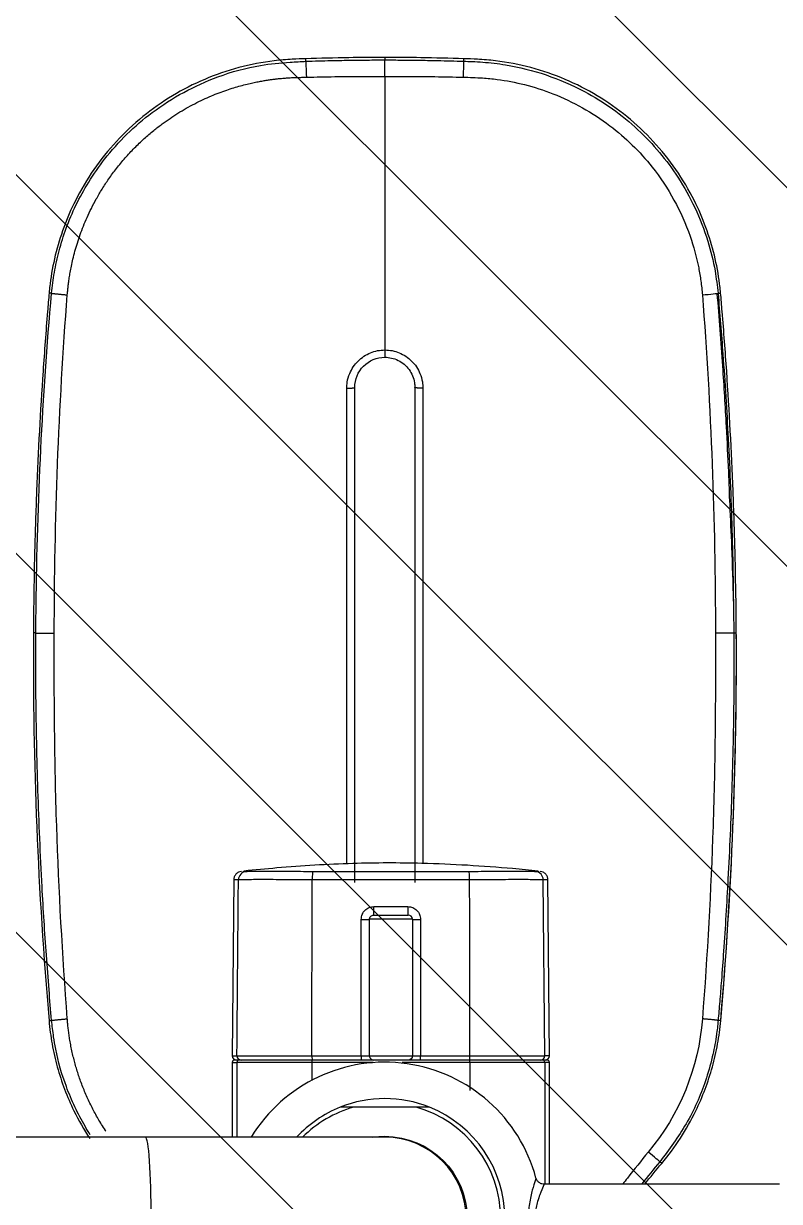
# Model space of a CAD drawing. Header units: millimetres. Extents: x -41292 to 298682, y -22072 to 33155.
# Drawn here: x -25772 to -25683.8, y 28670.4 to 28807.8 of the extents above; entities that cross this region are included whole.
import ezdxf

# ---------------------------------------------------------------- set-up
doc = ezdxf.new("R2010")
doc.units = ezdxf.units.MM
for name, color, linetype in [('06-FUR', 6, 'Continuous'), ('F-BATH', 9, 'Continuous'), ('인테리어_해치_벽체', 8, 'Continuous')]:
    doc.layers.add(name, color=color, linetype=linetype)

# ---------------------------------------------------------------- blocks, each defined once
blk = doc.blocks.new('59A-확장$0$rain-LM')
at = {"layer": 'F-BATH', "color": 251, "true_color": 0x636466}
for p, q in [((106590.26, 51850.22), (106590.26, 51822.81)), ((106486.26, 51843.37), (106486.26, 51843.37)), ((106486.29, 51843.07), (106486.26, 51843.37)), ((106587.82, 51836.51), (106587.63, 51836.28)), ((106587.82, 51836.51), (106587.82, 51836.51)), ((106575.25, 51823.42), (106554.71, 51823.24)), ((106575.25, 51823.42), (106575.25, 51822.88)), ((106575.76, 51823.12), (106575.76, 51822.58)), ((106590.26, 51823.42), (106576.06, 51823.42)), ((106576.06, 51823.42), (106576.06, 51822.88)), ((106575.25, 51822.88), (106554.74, 51822.7)), ((106575.25, 51814.13), (106575.25, 51822.88)), ((106575.76, 51822.58), (106575.76, 51814.09)), ((106575.76, 51822.38), (106575.76, 51814.07)), ((106576.06, 51822.88), (106576.06, 51814.13)), ((106576.06, 51822.88), (106590.26, 51822.88)), ((106575.25, 51808.38), (106575.25, 51814.13)), ((106575.76, 51814.09), (106575.76, 51806.94)), ((106575.76, 51814.07), (106575.76, 51808.36)), ((106576.06, 51814.13), (106576.06, 51806.24)), ((106458.92, 51813.43), (106458.93, 51813.43)), ((106459.22, 51813.42), (106458.93, 51813.43)), ((106557.85, 51802.95), (106557.85, 51806.9)), ((106558.84, 51802.93), (106558.84, 51806.93)), ((106559.34, 51807.43), (106575.26, 51807.43)), ((106575.76, 51806.93), (106575.76, 51802.93)), ((106581.26, 51807.86), (106581.26, 51800.58)), ((106458.77, 51804.22), (106459.07, 51804.22)), ((106584.76, 51804.22), (106584.76, 51776.32)), ((106575.76, 51802.91), (106575.76, 51795.75)), ((106576.06, 51802.88), (106576.06, 51795.72)), ((106575.26, 51802.43), (106559.34, 51802.43)), ((106575.25, 51795.72), (106575.25, 51801.47)), ((106575.76, 51801.49), (106575.76, 51795.78)), ((106575.25, 51786.98), (106575.25, 51795.72)), ((106575.76, 51795.78), (106575.76, 51787.47)), ((106575.76, 51795.75), (106575.76, 51787.27)), ((106576.06, 51795.72), (106576.06, 51786.97)), ((106458.92, 51795.02), (106458.93, 51795.02)), ((106459.22, 51795.03), (106458.93, 51795.02)), ((106554.71, 51786.61), (106575.25, 51786.43)), ((106575.25, 51786.43), (106575.25, 51786.98)), ((106575.76, 51787.27), (106575.76, 51786.72)), ((106576.06, 51786.42), (106576.06, 51786.97)), ((106576.06, 51786.97), (106584.76, 51786.97)), ((106576.06, 51786.42), (106584.76, 51786.42)), ((106584.76, 51776.32), (106584.76, 51441.32)), ((106486.29, 51765.37), (106486.26, 51765.08)), ((106486.26, 51765.08), (106486.26, 51765.08))]:
    blk.add_line(p, q, dxfattribs=at)
for centre, radius, start, end in [((106528.74, 51352.55), 492.66, 90, 90.3272), ((106528.74, 51352.55), 492.66, 85.0592, 90.3273), ((106528.74, 51352.55), 492.66, 85.0593, 90), ((106575.26, 51822.92), 0.5, 2.0871, 90.5), ((106576.06, 51823.12), 0.3, 90, 180), ((106594.26, 51804.22), 18.25, 105.0465, 238.6305), ((106594.26, 51804.22), 14, 21.7868, 158.2132), ((106594.26, 51804.22), 13.5, 15.6425, 164.3575), ((106594.26, 51804.22), 9.5, 90, 180), ((106594.26, 51804.22), 14, 158.2132, 180), ((106559.34, 51806.93), 0.5, 90, 180), ((106594.26, 51804.22), 14, 180, 201.7868), ((106575.26, 51802.93), 0.5, 270, 0), ((106594.26, 51804.22), 13.5, 195.6425, 225.2763), ((106594.26, 51804.22), 14, 201.7868, 227.2687), ((106575.26, 51786.93), 0.5, 269.5, 357.9129), ((106576.06, 51786.72), 0.3, 180, 270), ((106528.74, 52255.9), 492.66, 269.6727, 274.9408)]:
    blk.add_arc(centre, radius, start, end, dxfattribs=at)
at = {"layer": 'F-BATH', "color": 251, "true_color": 0x636466, "extrusion": (0, 0, -1)}
for centre, radius, start, end in [((-106651.97, 51913.24), 100.02, 308.1016, 309.8997), ((-106594.26, 51804.22), 9.6, 0, 180), ((-106575.26, 51806.93), 0.5, 90, 180), ((-106594.26, 51804.22), 9.6, 351.7228, 0), ((-106559.34, 51802.93), 0.5, 270, 0)]:
    blk.add_arc(centre, radius, start, end, dxfattribs=at)
at = {"layer": 'F-BATH', "color": 251, "true_color": 0x636466}
for centre, major_axis, ratio, start_param, end_param in [((106486.42, 51841.58), (-0.13, 1.49), 0.019163, 4.483232, 6.265728), ((106586.66, 51835.13), (0.96, 1.15), 0.00118, 0.017454, 1.740033), ((106554.74, 51821.7), (1, 0.001), 0.993003, 1.57811, 3.043862), ((106575.26, 51822.38), (-0.5, 0), 0.993003, 3.17802, 4.721116), ((106576.06, 51822.58), (-0.3, 0), 0.993003, 4.712389, 6.283185), ((106554.74, 51813.99), (1, 0), 0.118088, 1.579541, 3.045284), ((106575.26, 51814.07), (-0.5, 0), 0.118089, 3.178016, 4.721116), ((106576.06, 51814.09), (-0.3, 0), 0.118089, 4.712389, 6.283185), ((106460.72, 51813.37), (-1.5, 0.05), 0.012416, 0.017455, 1.812241), ((106559.34, 51808.43), (0, -1), 0.008735, 0, 1.526373), ((106575.26, 51808.36), (-0.5, 0), 0.044333, 3.178034, 4.721116), ((106557.84, 51806.93), (1, 0), 0.025382, 4.721116, 6.283185), ((106460.57, 51804.22), (-1.5, 0), 0.000131, 4.43712, 6.265733), ((106492.76, 51804.22), (-1, 0), 0.000046, 1.71471, 3.141592), ((106557.84, 51802.93), (1, 0), 0.025382, 0, 1.56207), ((106559.34, 51801.43), (0, 1), 0.008735, 4.756813, 6.283185), ((106575.26, 51801.49), (0.5, 0), 0.044333, 4.703662, 6.246744), ((106554.74, 51795.86), (1, 0), 0.118088, 3.237896, 4.703644), ((106575.26, 51795.78), (0.5, 0), 0.118089, 4.703662, 6.246762), ((106576.06, 51795.75), (-0.3, 0), 0.118089, 0, 1.570796), ((106460.72, 51795.08), (-1.5, -0.05), 0.01243, 4.470943, 6.265731), ((106554.74, 51788.15), (1, -0.001), 0.993003, 3.239143, 4.704891), ((106575.26, 51787.47), (0.5, 0), 0.993003, 4.703662, 6.246758), ((106576.06, 51787.27), (0.3, 0), 0.993003, 3.141593, 4.712389), ((106594.26, 51776.32), (9.5, 0), 0.069756, 1.570796, 3.141593)]:
    blk.add_ellipse(centre, major_axis=major_axis, ratio=ratio, start_param=start_param, end_param=end_param, dxfattribs=at)
for points, knots in [([(106525.92, 51845.2), (106524.99, 51845.19), (106521.8, 51845.17), (106516.28, 51845.06), (106507.03, 51844.76), (106497.72, 51844.27), (106490.03, 51843.69), (106486.98, 51843.43), (106486.26, 51843.37)], [0, 0, 0, 0, 0.070702, 0.241045, 0.417097, 0.769261, 0.945315, 1, 1, 1, 1]), ([(106486.29, 51843.07), (106488.66, 51843.27), (106494.31, 51843.73), (106503.75, 51844.31), (106513.18, 51844.71), (106519.33, 51844.82), (106521.69, 51844.85)], [0, 0, 0, 0, 0.201256, 0.480159, 0.79977, 1, 1, 1, 1]), ([(106522.22, 51844.87), (106520.12, 51844.83), (106516.37, 51844.73), (106511.35, 51844.47), (106506.65, 51844.3), (106501.26, 51844.03), (106494.31, 51843.61), (106489.13, 51843.22), (106486.31, 51842.98)], [0, 0, 0, 0, 0.175495, 0.31341, 0.419758, 0.567749, 0.763348, 1, 1, 1, 1]), ([(106525.93, 51844.91), (106526.98, 51844.92), (106528.24, 51844.92), (106529.5, 51844.92), (106529.71, 51844.92)], [0, 0, 0, 0, 0.837405, 1, 1, 1, 1]), ([(106529.71, 51844.92), (106530.91, 51844.92), (106533.91, 51844.9), (106538.78, 51844.83), (106545.89, 51844.64), (106554.01, 51844.29), (106561.4, 51843.84), (106566.17, 51843.49), (106568.86, 51843.27), (106570.41, 51843.14), (106571.14, 51843.08)], [0, 0, 0, 0, 0.08687, 0.217401, 0.35184, 0.60129, 0.804676, 0.88748, 0.946815, 1, 1, 1, 1]), ([(106486.26, 51843.37), (106486.19, 51843.36), (106485.84, 51843.33), (106484.35, 51843.16), (106480.74, 51842.5), (106474.85, 51840.35), (106468.3, 51835.81), (106462.91, 51829.2), (106460.13, 51822.65), (106459.2, 51817.82), (106458.98, 51815.19), (106458.94, 51813.96), (106458.93, 51813.43)], [0, 0, 0, 0, 0.004783, 0.023898, 0.100331, 0.253054, 0.442746, 0.63251, 0.822195, 0.917038, 0.964445, 1, 1, 1, 1]), ([(106459.22, 51813.42), (106459.23, 51813.74), (106459.25, 51814.48), (106459.34, 51816.11), (106459.87, 51820.63), (106462.06, 51827.1), (106466.88, 51833.84), (106471.78, 51837.95), (106476.3, 51840.47), (106479.98, 51841.89), (106483.36, 51842.73), (106485.42, 51842.97), (106486.29, 51843.07)], [0, 0, 0, 0, 0.022066, 0.050571, 0.111456, 0.331997, 0.506773, 0.671467, 0.763467, 0.858786, 0.940156, 1, 1, 1, 1]), ([(106486.48, 51841.24), (106493.01, 51841.75), (106499.62, 51842.13), (106512.78, 51842.64), (106519.38, 51842.75), (106525.96, 51842.77)], [0, 0, 0, 0, 0.5, 0.5, 1, 1, 1, 1]), ([(106525.96, 51842.77), (106529.71, 51842.77), (106533.44, 51842.77), (106540.95, 51842.69), (106544.71, 51842.61), (106555.97, 51842.24), (106563.49, 51841.81), (106570.95, 51841.25)], [0, 0, 0, 0, 0.25, 0.25, 0.5, 0.5, 1, 1, 1, 1]), ([(106587.82, 51836.51), (106585.94, 51838.07), (106582.31, 51840.42), (106577.47, 51842.24), (106573.89, 51843.06), (106572.08, 51843.3), (106571.17, 51843.38), (106571.17, 51843.38)], [0, 0, 0, 0, 0.400379, 0.700996, 0.850257, 0.999996, 1, 1, 1, 1]), ([(106572.87, 51842.88), (106572.93, 51842.87), (106573.78, 51842.75), (106575.57, 51842.39), (106579.03, 51841.4), (106583.28, 51839.54), (106586.18, 51837.36), (106587.63, 51836.28)], [0, 0, 0, 0, 0.009924, 0.157413, 0.335416, 0.669715, 1, 1, 1, 1]), ([(106461.08, 51813.34), (106461.1, 51814.1), (106461.13, 51815.43), (106461.37, 51817.83), (106461.9, 51820.6), (106463.36, 51825.15), (106466.34, 51830.46), (106471.92, 51836.16), (106477.87, 51839.43), (106482.57, 51840.7), (106484.88, 51841.09), (106485.94, 51841.19), (106486.48, 51841.24)], [0, 0, 0, 0, 0.054815, 0.096306, 0.174458, 0.258559, 0.4423, 0.608638, 0.830802, 0.923028, 0.960665, 1, 1, 1, 1]), ([(106586.5, 51834.93), (106587.5, 51834.11), (106588.73, 51833.11), (106590, 51832.15), (106590.23, 51831.97)], [0, 0, 0, 0, 0.816904, 1, 1, 1, 1]), ([(106554.74, 51823.24), (106554.61, 51823.24), (106554.38, 51823.2), (106554.06, 51823), (106553.83, 51822.7), (106553.76, 51822.47), (106553.75, 51822.35)], [0, 0, 0, 0, 0.241774, 0.500432, 0.758825, 1, 1, 1, 1]), ([(106553.71, 51822.08), (106553.61, 51821.1), (106553.19, 51816.71), (106552.73, 51809.38), (106552.76, 51800.2), (106553.18, 51793.27), (106553.58, 51789.07), (106553.71, 51787.8)], [0, 0, 0, 0, 0.08861, 0.395681, 0.628849, 0.887183, 1, 1, 1, 1]), ([(106553.75, 51814), (106553.75, 51814.49), (106553.74, 51815.47), (106553.72, 51817.32), (106553.72, 51819.37), (106553.72, 51820.82), (106553.74, 51821.55), (106553.75, 51821.72), (106553.75, 51821.8)], [0, 0, 0, 0, 0.125324, 0.250465, 0.499855, 0.74939, 0.874643, 1, 1, 1, 1]), ([(106553.75, 51821.8), (106553.75, 51821.96), (106553.75, 51822.11), (106553.75, 51822.21), (106553.75, 51822.21)], [0, 0, 0, 0, 0.999068, 1, 1, 1, 1]), ([(106554.74, 51822.7), (106554.74, 51822.62), (106554.73, 51822.45), (106554.72, 51821.67), (106554.7, 51820.02), (106554.72, 51817.69), (106554.73, 51815.64), (106554.74, 51814.56), (106554.74, 51814.11)], [0, 0, 0, 0, 0.10502, 0.250577, 0.500152, 0.749576, 0.895009, 1, 1, 1, 1]), ([(106590.26, 51822.84), (106590.26, 51822.73), (106590.23, 51822.51), (106590.07, 51822.2), (106589.82, 51821.96), (106589.62, 51821.87), (106589.51, 51821.84)], [0, 0, 0, 0, 0.242089, 0.499007, 0.756466, 1, 1, 1, 1]), ([(106589.52, 51821.85), (106589.52, 51821.85), (106589.78, 51821.76), (106590.86, 51821.42), (106592.21, 51821.11), (106593.38, 51820.96), (106593.97, 51820.94), (106594.26, 51820.94)], [0, 0, 0, 0, 0.234774, 0.491842, 0.752983, 0.881137, 1, 1, 1, 1]), ([(106590.26, 51822.81), (106590.26, 51822.81), (106590.46, 51822.7), (106591.25, 51822.36), (106592.18, 51822.05), (106592.92, 51821.85), (106593.59, 51821.74), (106594.04, 51821.72), (106594.26, 51821.72)], [0, 0, 0, 0, 0.225395, 0.505739, 0.669301, 0.790145, 0.896387, 1, 1, 1, 1]), ([(106553.75, 51795.85), (106553.75, 51797.36), (106553.75, 51800.38), (106553.75, 51804.93), (106553.75, 51809.47), (106553.75, 51812.49), (106553.75, 51814)], [0, 0, 0, 0, 0.250444, 0.499984, 0.749534, 1, 1, 1, 1]), ([(106458.93, 51813.43), (106458.87, 51811.76), (106458.8, 51808.69), (106458.77, 51805.63), (106458.77, 51804.22)], [0, 0, 0, 0, 0.542926, 1, 1, 1, 1]), ([(106459.09, 51807.5), (106459.09, 51807.82), (106459.11, 51808.78), (106459.14, 51810.75), (106459.19, 51812.4), (106459.22, 51813.42)], [0, 0, 0, 0, 0.163364, 0.483924, 1, 1, 1, 1]), ([(106460.98, 51804.22), (106460.98, 51805.13), (106460.98, 51807.07), (106461.01, 51810.11), (106461.05, 51812.25), (106461.08, 51813.34)], [0, 0, 0, 0, 0.298884, 0.640016, 1, 1, 1, 1]), ([(106581.26, 51809.42), (106581.26, 51809.42), (106581.26, 51809.41), (106581.26, 51809.4), (106581.26, 51809.38), (106581.26, 51809.33), (106581.26, 51809.3), (106581.26, 51809.17), (106581.26, 51809.08), (106581.26, 51808.67), (106581.26, 51808.33), (106581.26, 51807.95), (106581.26, 51807.91), (106581.26, 51807.86)], [0, 0, 0, 0, 0.03963, 0.03963, 0.088725, 0.088725, 0.170069, 0.170069, 0.343238, 0.343238, 0.92063, 0.92063, 1, 1, 1, 1]), ([(106492.9, 51804.22), (106492.92, 51804.51), (106492.95, 51805.09), (106493.21, 51805.92), (106493.62, 51806.69), (106494.18, 51807.37), (106494.86, 51807.93), (106495.68, 51808.36), (106496.54, 51808.62), (106497.13, 51808.65), (106497.38, 51808.66)], [0, 0, 0, 0, 0.122656, 0.245572, 0.369463, 0.494111, 0.61951, 0.745875, 0.890772, 1, 1, 1, 1]), ([(106497.38, 51808.67), (106497.76, 51808.67), (106498.7, 51808.67), (106500.2, 51808.67), (106501.88, 51808.67), (106503.56, 51808.67), (106505.24, 51808.67), (106506.92, 51808.67), (106508.6, 51808.67), (106510.28, 51808.67), (106511.96, 51808.67), (106513.64, 51808.67), (106515.32, 51808.67), (106517, 51808.67), (106518.68, 51808.67), (106520.36, 51808.67), (106522.04, 51808.67), (106523.72, 51808.67), (106525.4, 51808.67), (106527.08, 51808.67), (106528.76, 51808.67), (106530.44, 51808.67), (106532.12, 51808.67), (106533.8, 51808.67), (106535.48, 51808.67), (106537.16, 51808.67), (106538.84, 51808.67), (106540.52, 51808.67), (106542.2, 51808.67), (106543.88, 51808.67), (106545.56, 51808.67), (106547.24, 51808.67), (106548.92, 51808.67), (106550.6, 51808.67), (106551.89, 51808.67), (106552.63, 51808.67), (106552.8, 51808.67)], [0, 0, 0, 0, 0.020452, 0.050767, 0.081082, 0.111397, 0.141711, 0.172026, 0.202341, 0.232656, 0.262971, 0.293285, 0.3236, 0.353915, 0.38423, 0.414544, 0.444859, 0.475174, 0.505489, 0.535804, 0.566118, 0.596433, 0.626748, 0.657063, 0.687377, 0.717692, 0.748007, 0.778322, 0.808636, 0.838951, 0.869266, 0.899581, 0.929896, 0.96021, 0.990525, 1, 1, 1, 1]), ([(106557.85, 51806.9), (106557.87, 51807.1), (106557.91, 51807.49), (106558.27, 51807.97), (106558.76, 51808.32), (106559.15, 51808.36), (106559.35, 51808.38)], [0, 0, 0, 0, 0.249572, 0.500373, 0.749658, 1, 1, 1, 1]), ([(106559.35, 51808.38), (106560.01, 51808.38), (106560.68, 51808.38), (106564.01, 51808.38), (106566.68, 51808.38), (106571.32, 51808.38), (106573.28, 51808.38), (106575.25, 51808.38)], [0, 0, 0, 0, 0.125744, 0.125744, 0.628719, 0.628719, 1, 1, 1, 1]), ([(106575.26, 51807.43), (106575.26, 51807.43), (106575.26, 51807.52), (106575.26, 51807.89), (106575.26, 51808.15), (106575.25, 51808.38)], [0, 0, 0, 0, 0.5, 0.5, 1, 1, 1, 1]), ([(106575.76, 51808.36), (106575.76, 51808.27), (106575.76, 51808.18), (106575.76, 51807.93), (106575.76, 51807.77), (106575.76, 51807.49), (106575.76, 51807.36), (106575.76, 51807.15), (106575.76, 51807.07), (106575.76, 51806.95), (106575.76, 51806.93), (106575.76, 51806.93)], [0, 0, 0, 0, 0.115203, 0.115203, 0.336395, 0.336395, 0.557594, 0.557594, 0.778797, 0.778797, 1, 1, 1, 1]), ([(106459.07, 51804.22), (106459.07, 51804.9), (106459.07, 51805.99), (106459.09, 51807.08), (106459.09, 51807.5)], [0, 0, 0, 0, 0.619905, 1, 1, 1, 1]), ([(106493.76, 51804.22), (106493.76, 51804.48), (106493.82, 51805.02), (106494.09, 51805.8), (106494.55, 51806.5), (106495.17, 51807.07), (106495.91, 51807.49), (106496.62, 51807.69), (106497.08, 51807.72), (106497.26, 51807.72)], [0, 0, 0, 0, 0.142074, 0.292191, 0.443361, 0.59551, 0.74867, 0.902935, 1, 1, 1, 1]), ([(106497.26, 51807.72), (106499.17, 51807.72), (106504.29, 51807.72), (106515, 51807.72), (106529.34, 51807.72), (106543.36, 51807.72), (106551.89, 51807.72), (106554.91, 51807.72), (106555.04, 51807.72)], [0, 0, 0, 0, 0.099923, 0.267277, 0.556348, 0.842598, 0.993452, 1, 1, 1, 1]), ([(106559.34, 51807.23), (106559.34, 51807.16), (106559.34, 51806.93), (106559.33, 51806.42), (106559.33, 51805.71), (106559.33, 51804.93), (106559.33, 51804.14), (106559.33, 51803.43), (106559.34, 51802.92), (106559.34, 51802.69), (106559.34, 51802.62)], [0, 0, 0, 0, 0.098798, 0.232532, 0.366266, 0.5, 0.633734, 0.767468, 0.901202, 1, 1, 1, 1]), ([(106559.34, 51807.43), (106559.34, 51807.4), (106559.34, 51807.37), (106559.34, 51807.26), (106559.34, 51807.23)], [0, 0, 0, 0, 0.792869, 1, 1, 1, 1]), ([(106575.26, 51802.62), (106575.25, 51802.69), (106575.25, 51802.92), (106575.25, 51803.43), (106575.25, 51804.14), (106575.25, 51804.93), (106575.25, 51805.71), (106575.25, 51806.42), (106575.25, 51806.93), (106575.25, 51807.16), (106575.26, 51807.23)], [0, 0, 0, 0, 0.098798, 0.232532, 0.366266, 0.5, 0.633734, 0.767468, 0.901202, 1, 1, 1, 1]), ([(106575.26, 51807.23), (106575.26, 51807.26), (106575.26, 51807.37), (106575.26, 51807.4), (106575.26, 51807.43)], [0, 0, 0, 0, 0.207131, 1, 1, 1, 1]), ([(106458.77, 51804.22), (106458.77, 51802.82), (106458.8, 51799.75), (106458.87, 51796.68), (106458.93, 51795.02)], [0, 0, 0, 0, 0.457074, 1, 1, 1, 1]), ([(106459.09, 51800.92), (106459.09, 51801.34), (106459.07, 51802.44), (106459.07, 51803.55), (106459.07, 51804.22)], [0, 0, 0, 0, 0.385824, 1, 1, 1, 1]), ([(106460.98, 51804.22), (106461.17, 51804.22), (106461.92, 51804.23), (106463.24, 51804.22), (106464.92, 51804.22), (106466.6, 51804.22), (106468.28, 51804.22), (106469.96, 51804.22), (106471.64, 51804.22), (106473.32, 51804.22), (106475, 51804.22), (106476.68, 51804.22), (106478.36, 51804.22), (106480.04, 51804.22), (106481.72, 51804.22), (106483.4, 51804.22), (106485.08, 51804.22), (106486.76, 51804.22), (106488.44, 51804.22), (106490.12, 51804.22), (106491.6, 51804.22), (106492.53, 51804.22), (106492.9, 51804.22)], [0, 0, 0, 0, 0.018156, 0.070781, 0.123407, 0.176032, 0.228658, 0.281283, 0.333909, 0.386534, 0.43916, 0.491785, 0.544411, 0.597036, 0.649662, 0.702287, 0.754913, 0.807538, 0.860164, 0.912789, 0.965415, 1, 1, 1, 1]), ([(106461.08, 51795.11), (106461.05, 51796.2), (106461.01, 51798.33), (106460.98, 51801.38), (106460.98, 51803.32), (106460.98, 51804.22)], [0, 0, 0, 0, 0.359983, 0.70111, 1, 1, 1, 1]), ([(106497.38, 51799.78), (106497.15, 51799.79), (106496.55, 51799.82), (106495.69, 51800.07), (106494.86, 51800.52), (106494.18, 51801.08), (106493.62, 51801.76), (106493.21, 51802.53), (106492.95, 51803.36), (106492.92, 51803.94), (106492.9, 51804.22)], [0, 0, 0, 0, 0.102164, 0.254433, 0.380804, 0.506171, 0.630724, 0.754521, 0.87748, 1, 1, 1, 1]), ([(106497.26, 51800.72), (106496.35, 51800.72), (106495.44, 51801.09), (106494.14, 51802.39), (106493.76, 51803.3), (106493.76, 51804.22)], [0, 0, 0, 0, 0.5, 0.5, 1, 1, 1, 1]), ([(106559.35, 51801.47), (106559.15, 51801.49), (106558.76, 51801.53), (106558.27, 51801.88), (106557.91, 51802.36), (106557.87, 51802.75), (106557.85, 51802.95)], [0, 0, 0, 0, 0.250504, 0.500497, 0.750592, 1, 1, 1, 1]), ([(106559.34, 51802.62), (106559.34, 51802.59), (106559.34, 51802.48), (106559.34, 51802.45), (106559.34, 51802.43)], [0, 0, 0, 0, 0.207131, 1, 1, 1, 1]), ([(106575.26, 51802.43), (106575.26, 51802.45), (106575.26, 51802.48), (106575.26, 51802.59), (106575.26, 51802.62)], [0, 0, 0, 0, 0.792869, 1, 1, 1, 1]), ([(106575.76, 51802.93), (106575.76, 51802.93), (106575.76, 51802.92), (106575.76, 51802.87), (106575.76, 51802.81), (106575.76, 51802.65), (106575.76, 51802.54), (106575.76, 51802.29), (106575.76, 51802.14), (106575.76, 51801.83), (106575.76, 51801.66), (106575.76, 51801.49)], [0, 0, 0, 0, 0.115254, 0.115254, 0.336449, 0.336449, 0.557635, 0.557635, 0.778817, 0.778817, 1, 1, 1, 1]), ([(106575.25, 51801.47), (106574.75, 51801.47), (106574.26, 51801.47), (106571.09, 51801.47), (106568.42, 51801.47), (106563.62, 51801.47), (106561.48, 51801.47), (106559.35, 51801.47)], [0, 0, 0, 0, 0.094032, 0.094032, 0.597007, 0.597007, 1, 1, 1, 1]), ([(106575.25, 51801.47), (106575.26, 51801.7), (106575.26, 51801.96), (106575.26, 51802.33), (106575.26, 51802.43), (106575.26, 51802.43)], [0, 0, 0, 0, 0.5, 0.5, 1, 1, 1, 1]), ([(106459.22, 51795.03), (106459.19, 51796), (106459.14, 51797.65), (106459.11, 51799.61), (106459.09, 51800.61), (106459.09, 51800.92)], [0, 0, 0, 0, 0.49502, 0.840979, 1, 1, 1, 1]), ([(106555.06, 51800.72), (106554.93, 51800.72), (106551.92, 51800.72), (106543.4, 51800.72), (106529.4, 51800.72), (106515.04, 51800.72), (106504.32, 51800.72), (106499.18, 51800.72), (106497.26, 51800.72)], [0, 0, 0, 0, 0.006718, 0.156853, 0.442861, 0.731856, 0.899967, 1, 1, 1, 1]), ([(106552.86, 51799.78), (106552.66, 51799.78), (106551.91, 51799.78), (106550.6, 51799.78), (106548.92, 51799.78), (106547.24, 51799.78), (106545.56, 51799.78), (106543.88, 51799.78), (106542.2, 51799.78), (106540.52, 51799.78), (106538.84, 51799.78), (106537.16, 51799.78), (106535.48, 51799.78), (106533.8, 51799.78), (106532.12, 51799.78), (106530.44, 51799.78), (106528.76, 51799.78), (106527.08, 51799.78), (106525.4, 51799.78), (106523.72, 51799.78), (106522.04, 51799.78), (106520.36, 51799.78), (106518.68, 51799.78), (106517, 51799.78), (106515.32, 51799.78), (106513.64, 51799.78), (106511.96, 51799.78), (106510.28, 51799.78), (106508.6, 51799.78), (106506.92, 51799.78), (106505.24, 51799.78), (106503.56, 51799.78), (106501.88, 51799.78), (106500.2, 51799.78), (106498.7, 51799.78), (106497.76, 51799.78), (106497.38, 51799.78)], [0, 0, 0, 0, 0.01049, 0.040773, 0.071057, 0.101341, 0.131624, 0.161908, 0.192192, 0.222476, 0.252759, 0.283043, 0.313327, 0.34361, 0.373894, 0.404178, 0.434462, 0.464745, 0.495029, 0.525313, 0.555597, 0.58588, 0.616164, 0.646448, 0.676731, 0.707015, 0.737299, 0.767583, 0.797866, 0.82815, 0.858434, 0.888717, 0.919001, 0.949285, 0.979569, 1, 1, 1, 1]), ([(106581.26, 51800.58), (106581.26, 51800.25), (106581.26, 51799.91), (106581.26, 51799.51), (106581.26, 51799.44), (106581.26, 51799.3), (106581.26, 51799.22), (106581.26, 51799.13), (106581.26, 51799.11), (106581.26, 51799.06), (106581.26, 51799.05), (106581.26, 51799.03), (106581.26, 51799.03), (106581.26, 51799.03)], [0, 0, 0, 0, 0.583254, 0.583254, 0.70865, 0.70865, 0.853126, 0.853126, 0.908969, 0.908969, 0.965806, 0.965806, 1, 1, 1, 1]), ([(106553.75, 51788.05), (106553.75, 51788.13), (106553.74, 51788.3), (106553.72, 51789.03), (106553.72, 51790.48), (106553.72, 51792.53), (106553.74, 51794.38), (106553.75, 51795.36), (106553.75, 51795.85)], [0, 0, 0, 0, 0.125348, 0.250466, 0.499855, 0.74939, 0.874603, 1, 1, 1, 1]), ([(106554.74, 51795.74), (106554.74, 51795.29), (106554.73, 51794.21), (106554.72, 51792.16), (106554.7, 51789.83), (106554.72, 51788.18), (106554.73, 51787.4), (106554.74, 51787.23), (106554.74, 51787.15)], [0, 0, 0, 0, 0.104998, 0.250577, 0.500152, 0.749576, 0.895016, 1, 1, 1, 1]), ([(106458.93, 51795.02), (106458.94, 51794.49), (106458.98, 51793.26), (106459.2, 51790.63), (106460.13, 51785.8), (106462.91, 51779.25), (106468.3, 51772.64), (106474.85, 51768.1), (106480.74, 51765.94), (106484.35, 51765.28), (106485.84, 51765.12), (106486.19, 51765.08), (106486.26, 51765.08)], [0, 0, 0, 0, 0.035555, 0.082962, 0.177805, 0.36749, 0.557254, 0.746946, 0.899669, 0.976102, 0.995217, 1, 1, 1, 1]), ([(106486.48, 51767.2), (106486.36, 51767.21), (106486.08, 51767.24), (106485.61, 51767.28), (106485.07, 51767.35), (106484.48, 51767.43), (106483.83, 51767.54), (106483.09, 51767.68), (106482.27, 51767.86), (106481.37, 51768.09), (106480.42, 51768.37), (106479.44, 51768.7), (106478.44, 51769.07), (106477.41, 51769.51), (106476.36, 51770.01), (106475.25, 51770.59), (106474.1, 51771.27), (106472.91, 51772.05), (106471.7, 51772.94), (106470.49, 51773.94), (106469.33, 51775.02), (106468.26, 51776.13), (106467.33, 51777.22), (106466.55, 51778.23), (106465.88, 51779.17), (106465.27, 51780.1), (106464.7, 51781.06), (106464.17, 51782.04), (106463.69, 51783.02), (106463.27, 51783.98), (106462.9, 51784.89), (106462.58, 51785.77), (106462.31, 51786.6), (106462.08, 51787.39), (106461.89, 51788.14), (106461.73, 51788.82), (106461.61, 51789.44), (106461.5, 51790), (106461.42, 51790.51), (106461.35, 51790.98), (106461.3, 51791.41), (106461.25, 51791.81), (106461.22, 51792.16), (106461.19, 51792.48), (106461.17, 51792.77), (106461.15, 51793.05), (106461.13, 51793.32), (106461.12, 51793.6), (106461.11, 51793.87), (106461.1, 51794.14), (106461.1, 51794.42), (106461.09, 51794.7), (106461.08, 51794.93), (106461.08, 51795.06), (106461.08, 51795.11)], [0, 0, 0, 0, 0.008464, 0.020695, 0.033724, 0.047947, 0.063777, 0.081631, 0.101929, 0.124626, 0.14879, 0.173658, 0.199288, 0.225948, 0.254034, 0.283939, 0.316041, 0.350395, 0.386733, 0.42472, 0.463365, 0.501157, 0.536164, 0.566483, 0.593339, 0.619794, 0.646763, 0.6739, 0.700449, 0.725651, 0.749411, 0.771812, 0.792934, 0.812852, 0.831461, 0.848482, 0.863732, 0.877374, 0.889707, 0.901034, 0.911564, 0.921213, 0.929828, 0.937437, 0.944357, 0.950939, 0.957492, 0.964085, 0.97068, 0.977225, 0.983703, 0.990221, 0.996904, 1, 1, 1, 1]), ([(106486.29, 51765.37), (106485.48, 51765.47), (106483.82, 51765.66), (106481.28, 51766.22), (106478.64, 51767.05), (106475.95, 51768.19), (106473.24, 51769.68), (106469.37, 51772.37), (106464.7, 51777.12), (106461.23, 51783.56), (106459.67, 51789.16), (106459.41, 51792.02), (106459.33, 51793.18)], [0, 0, 0, 0, 0.057772, 0.119284, 0.184746, 0.254117, 0.327309, 0.404317, 0.588867, 0.795237, 0.917997, 1, 1, 1, 1]), ([(106553.75, 51787.5), (106553.76, 51787.38), (106553.83, 51787.15), (106554.06, 51786.85), (106554.38, 51786.65), (106554.61, 51786.61), (106554.74, 51786.61)], [0, 0, 0, 0, 0.241174, 0.49957, 0.758228, 1, 1, 1, 1]), ([(106584.04, 51771.68), (106584.02, 51771.67), (106583.75, 51771.49), (106583.27, 51771.19), (106582.61, 51770.79), (106581.97, 51770.43), (106581.31, 51770.09), (106580.63, 51769.76), (106579.94, 51769.44), (106579.25, 51769.15), (106578.56, 51768.88), (106577.88, 51768.63), (106577.21, 51768.41), (106576.55, 51768.21), (106575.89, 51768.03), (106575.22, 51767.86), (106574.51, 51767.7), (106573.79, 51767.56), (106573.12, 51767.44), (106572.5, 51767.36), (106571.94, 51767.29), (106571.42, 51767.24), (106571.1, 51767.21), (106570.95, 51767.2)], [0, 0, 0, 0, 0.003863, 0.05367, 0.103477, 0.153284, 0.203091, 0.252897, 0.302704, 0.352511, 0.402318, 0.452125, 0.501932, 0.551738, 0.601545, 0.651352, 0.701159, 0.750966, 0.800773, 0.850579, 0.900386, 0.950193, 1, 1, 1, 1]), ([(106571.17, 51765.07), (106572.08, 51765.15), (106573.89, 51765.39), (106577.47, 51766.2), (106581.2, 51767.61), (106583.88, 51769.13), (106584.93, 51769.81)], [0, 0, 0, 0, 0.186312, 0.372029, 0.746071, 1, 1, 1, 1]), ([(106584.47, 51769.87), (106584.15, 51769.66), (106583.09, 51769.02), (106581.24, 51768.05), (106578.26, 51766.8), (106575.5, 51766), (106573.52, 51765.68), (106573.04, 51765.61)], [0, 0, 0, 0, 0.093551, 0.301782, 0.511299, 0.882277, 1, 1, 1, 1]), ([(106525.96, 51765.68), (106519.38, 51765.7), (106512.78, 51765.81), (106499.62, 51766.32), (106493.01, 51766.7), (106486.48, 51767.2)], [0, 0, 0, 0, 0.5, 0.5, 1, 1, 1, 1]), ([(106570.95, 51767.2), (106563.49, 51766.64), (106555.97, 51766.21), (106544.71, 51765.84), (106540.95, 51765.76), (106533.44, 51765.68), (106529.71, 51765.67), (106525.96, 51765.68)], [0, 0, 0, 0, 0.5, 0.5, 0.75, 0.75, 1, 1, 1, 1]), ([(106571.14, 51765.37), (106569.95, 51765.27), (106567.41, 51765.05), (106562.21, 51764.66), (106554.46, 51764.17), (106546.2, 51763.82), (106538.79, 51763.62), (106533.92, 51763.55), (106530.91, 51763.53), (106529.7, 51763.53)], [0, 0, 0, 0, 0.086695, 0.183856, 0.377014, 0.647889, 0.782154, 0.912521, 1, 1, 1, 1]), ([(106486.26, 51765.08), (106486.98, 51765.01), (106490.03, 51764.76), (106497.72, 51764.18), (106507.03, 51763.68), (106516.28, 51763.38), (106521.8, 51763.28), (106524.99, 51763.25), (106525.92, 51763.25)], [0, 0, 0, 0, 0.054685, 0.230739, 0.582903, 0.758955, 0.929298, 1, 1, 1, 1]), ([(106529.7, 51763.53), (106529.49, 51763.53), (106528.23, 51763.53), (106526.98, 51763.53), (106525.93, 51763.54)], [0, 0, 0, 0, 0.164077, 1, 1, 1, 1])]:
    blk.add_open_spline(points, degree=3, knots=knots, dxfattribs=at)
for points, degree in [([(106525.93, 51844.91), (106525.92, 51845.01), (106525.92, 51845.1), (106525.92, 51845.2)], 3), ([(106521.69, 51844.85), (106523.1, 51844.87), (106524.51, 51844.89), (106525.93, 51844.91)], 3), ([(106571.17, 51843.38), (106571.16, 51843.28), (106571.15, 51843.18), (106571.14, 51843.08)], 3), ([(106571.14, 51843.08), (106571.72, 51843.02), (106572.3, 51842.96), (106572.87, 51842.88)], 3), ([(106570.95, 51841.25), (106576.63, 51840.82), (106582.14, 51838.58), (106586.5, 51834.93)], 3), ([(106587.63, 51836.28), (106588.49, 51835.57), (106589.35, 51834.86), (106590.22, 51834.18)], 3), ([(106554.74, 51823.24), (106554.74, 51823.24), (106554.74, 51823.06), (106554.74, 51822.7)], 3), ([(106575.25, 51814.13), (106554.74, 51814.11)], 1), ([(106554.74, 51814.11), (106554.74, 51808.02), (106554.74, 51801.84), (106554.74, 51795.74)], 3), ([(106576.06, 51814.13), (106579.3, 51814.13)], 1), ([(106575.26, 51807.44), (106575.35, 51807.42)], 1), ([(106575.35, 51802.43), (106575.26, 51802.41)], 1), ([(106575.25, 51795.72), (106554.74, 51795.74)], 1), ([(106576.06, 51795.72), (106578.15, 51795.72)], 1), ([(106459.33, 51793.18), (106459.29, 51793.79), (106459.26, 51794.41), (106459.22, 51795.03)], 3), ([(106553.75, 51787.67), (106553.75, 51787.77), (106553.75, 51787.91), (106553.75, 51788.05)], 3), ([(106554.74, 51787.15), (106554.74, 51786.79), (106554.74, 51786.61), (106554.74, 51786.61)], 3), ([(106575.25, 51786.98), (106554.74, 51787.15)], 1), ([(106522.79, 51763.56), (106510.6, 51763.71), (106498.41, 51764.28), (106486.29, 51765.37)], 3), ([(106573.04, 51765.61), (106572.41, 51765.52), (106571.78, 51765.44), (106571.14, 51765.37)], 3), ([(106571.17, 51765.07), (106571.16, 51765.17), (106571.15, 51765.27), (106571.14, 51765.37)], 3), ([(106525.93, 51763.54), (106524.88, 51763.54), (106523.83, 51763.55), (106522.79, 51763.56)], 3), ([(106525.93, 51763.54), (106525.92, 51763.49), (106525.92, 51763.39), (106525.92, 51763.3), (106525.92, 51763.25)], 3)]:
    blk.add_open_spline(points, degree=degree, dxfattribs=at)
for points, weights in [([(106525.93, 51844.91), (106525.94, 51844.89), (106525.96, 51843.86), (106525.96, 51842.77)], [1.29724281483, 0.900346876132, 0.900919887807, 1.29896184985]), ([(106571.14, 51843.08), (106571.12, 51843.06), (106571.04, 51842.25), (106570.95, 51841.25)], [1.22835951325, 0.923879527248, 0.923880162252, 1.22836141826]), ([(106497.38, 51808.66), (106497.38, 51808.11), (106497.33, 51807.72), (106497.26, 51807.72)], [1.15971610604, 0.948179289653, 0.946770739899, 1.15549045677]), ([(106497.38, 51799.78), (106497.38, 51800.34), (106497.33, 51800.72), (106497.26, 51800.72)], [1.15761611996, 0.947463077865, 0.947461293362, 1.15761076645]), ([(106486.29, 51765.37), (106486.31, 51765.39), (106486.39, 51766.2), (106486.48, 51767.2)], [1.22458265528, 0.922754911654, 0.925158098202, 1.23179221492]), ([(106571.14, 51765.37), (106571.12, 51765.38), (106571.03, 51766.22), (106570.95, 51767.2)], [1.17021448292, 0.90641149409, 0.949245236702, 1.29871571076]), ([(106525.93, 51763.54), (106525.94, 51763.56), (106525.96, 51764.59), (106525.96, 51765.68)], [1.29792419196, 0.900763631889, 0.900691948955, 1.29770914316])]:
    blk.add_rational_spline(points, weights, degree=3, dxfattribs=at)
blk = doc.blocks.new('sheisdxse')
at = {"layer": '06-FUR', "rotation": 269.9999999999999}
blk.add_blockref('59A-확장$0$rain-LM', (295224.7, 79040.31), dxfattribs=at)
blk = doc.blocks.new('shesevd')
at = {"layer": '인테리어_해치_벽체'}
h = blk.add_hatch(dxfattribs=at)
h.set_pattern_fill('ANSI31', color=256, scale=250, angle=450)
h.set_pattern_definition([(135, (87552.9, -30000), (-22.097087, -22.097087), [])])
h.paths.add_polyline_path([(336995.63, -32463.93), (337895.63, -32463.93), (337895.63, -32313.93), (336995.63, -32313.93)])
h.paths.add_polyline_path([(335040.63, -30893.93), (335895.63, -30893.93), (335895.63, -30758.93), (335040.63, -30758.93)])
h.paths.add_polyline_path([(340135.63, -26988.93), (340135.63, -27538.93), (340185.63, -27538.93), (340185.63, -27678.93), (339995.63, -27678.93), (339995.63, -27128.93), (339975.63, -27128.93), (339975.63, -27828.93), (340205.63, -27828.93), (340205.63, -26988.93)])
h.paths.add_polyline_path([(337928.68, -26988.93), (339086.05, -26988.93), (339086.05, -27128.93), (337928.68, -27128.93)])
h.paths.add_polyline_path([(341215.63, -30798.93), (342015.63, -30798.93), (342015.63, -30898.93), (341215.63, -30898.93)])
h.paths.add_polyline_path([(344775.63, -30898.93), (344775.63, -32313.93), (344675.63, -32313.93), (344675.63, -30898.93)])
h.paths.add_polyline_path([(346895.63, -27838.93), (346295.63, -27838.93), (346295.63, -27908.93), (347095.63, -27908.93), (347095.63, -27308.93), (346895.63, -27308.93)])
h.paths.add_polyline_path([(343284.19, -37888.93), (343284.19, -36283.93), (343184.19, -36283.93), (343184.19, -37888.93)])
h.paths.add_polyline_path([(338140.63, -36283.93), (338140.63, -37288.93), (338240.63, -37288.93), (338240.63, -36283.93)])

msp = doc.modelspace()

# ---------------------------------------------------------------- block references
msp.add_blockref('sheisdxse', (-372758.77, 56222.34))

# ---------------------------------------------------------------- next in the draw order: block references
msp.add_blockref('shesevd', (-372758.77, 56222.34))

doc.saveas('drawing.dxf')
